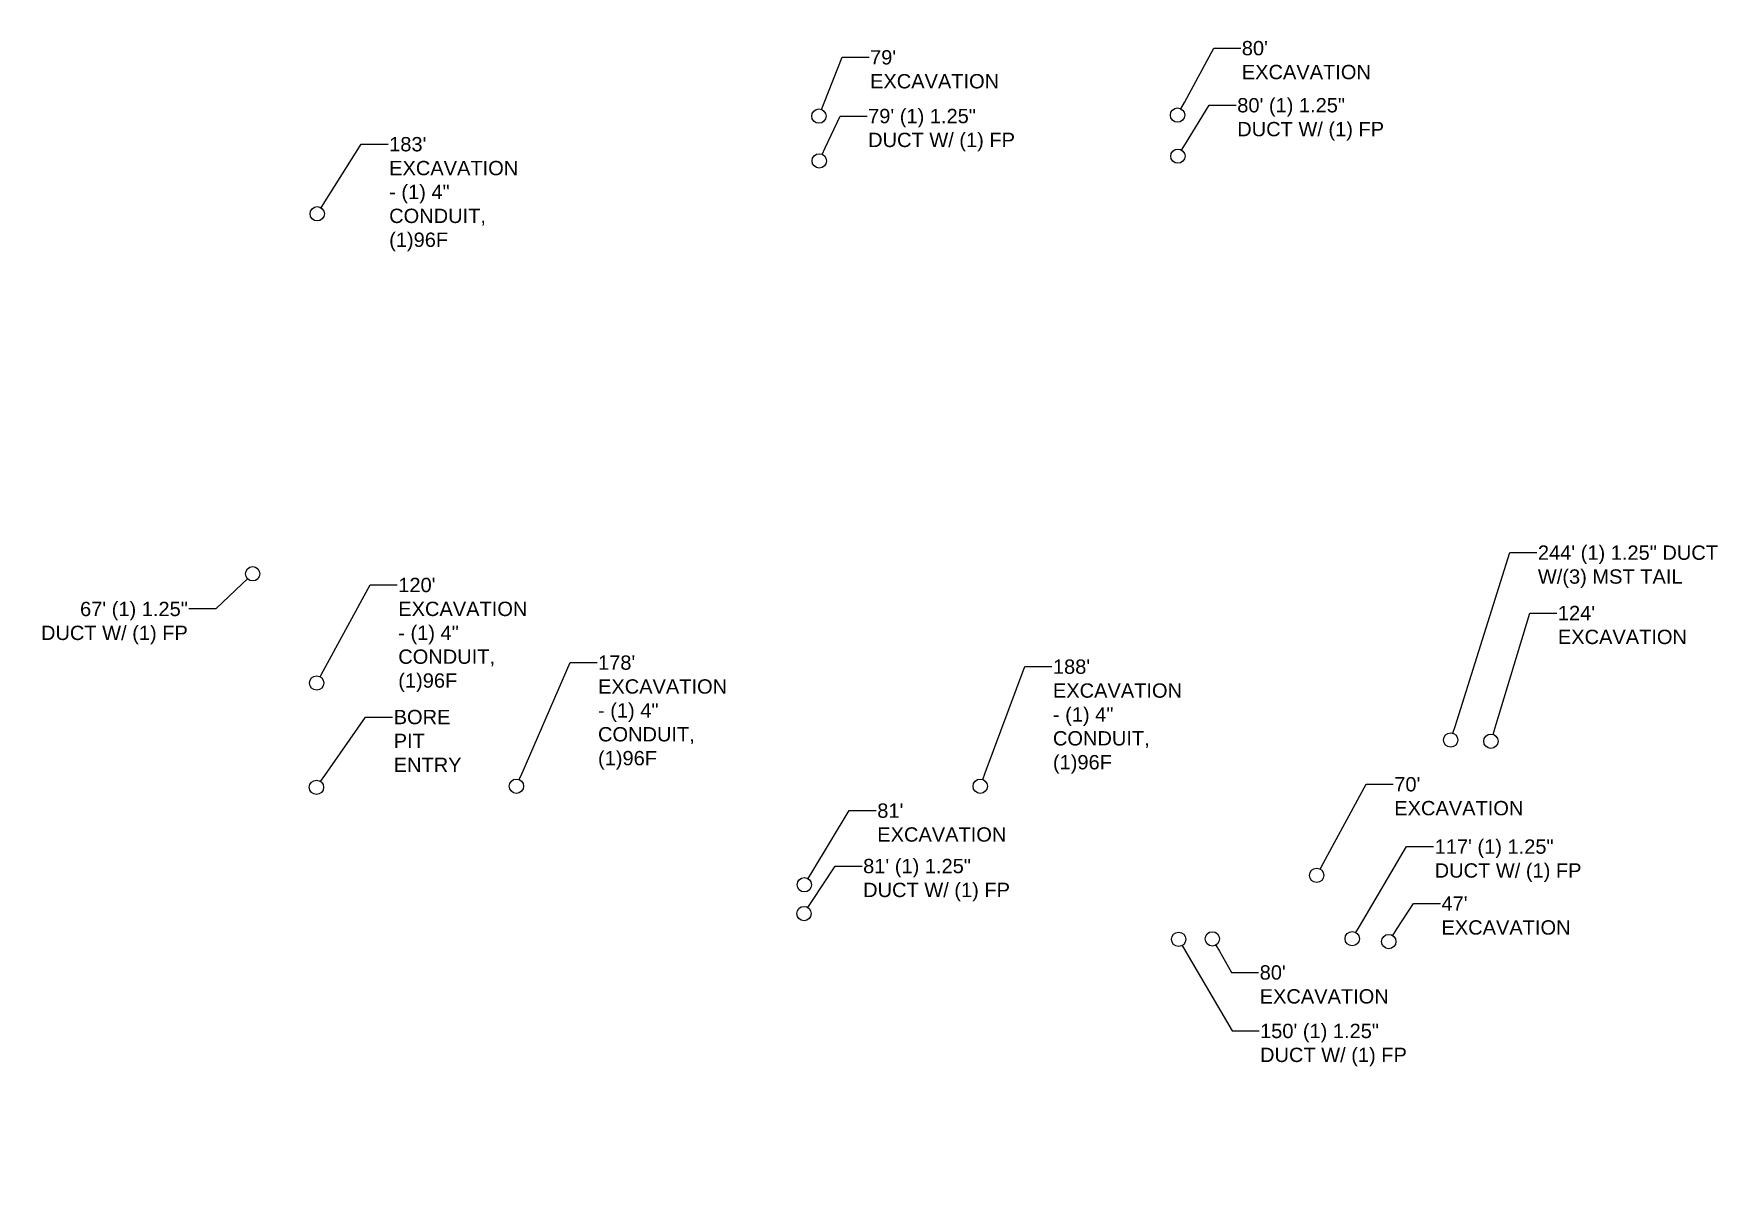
# Model space of a CAD drawing. Header units: millimetres. Extents: x -41032736 to 811436, y 699275 to 12282705.
# Drawn here: x -41032583 to -41031994, y 12280249 to 12280651 of the extents above; entities that cross this region are included whole.
import ezdxf
from ezdxf import colors
from ezdxf.entities.mleader import LeaderData, LeaderLine
from ezdxf.math import Vec2, Vec3

# ---------------------------------------------------------------- set-up
doc = ezdxf.new("R2010")
doc.units = ezdxf.units.MM
doc.header["$MEASUREMENT"] = 0
doc.layers.get('0').update_dxf_attribs({"linetype": 'CONTINUOUS'})
doc.layers.add('EXCAVATION', color=1, linetype='CONTINUOUS')
doc.styles.add('Legend', font='arial.ttf')

# ---------------------------------------------------------------- blocks, each defined once
blk = doc.blocks.new('_DotBlank')
at = {"color": 0, "linetype": 'ByBlock', "lineweight": -2}
blk.add_line((-0.5, 0), (-1, 0), dxfattribs=at)
blk.add_circle((0, 0), 0.5, dxfattribs=at)

msp = doc.modelspace()

# ---------------------------------------------------------------- leaders
at = {"layer": 'EXCAVATION', "color": 1, "lineweight": 9}
ml = msp.add_multileader_mtext('Standard', dxfattribs=at)
ml.set_content("79' \\PEXCAVATION ", color=1, style='Legend')
ml.set_leader_properties()
ml.set_arrow_properties(name='DOTBLANK')
ml.build(insert=Vec2(0, 0))
ml.multileader.update_dxf_attribs({"dogleg_length": 0.36, "arrow_head_size": 5})
ctx = ml.context
ctx.base_point, ctx.char_height, ctx.arrow_head_size, ctx.landing_gap_size, ctx.plane_origin = Vec3(-41032292.16, 12280642.78), 5, 5, 0.347, Vec3(-41032285.78, 12280587.81)
notes = []
notes.append((ctx, [(1, (1, 1, 0), (-41032301.59, 12280642.78), (1, 0), 9.42, [(0, [(-41032309.65, 12280622.25)], 0, [])])]))
ctx.mtext.insert, ctx.mtext.width, ctx.mtext.defined_height, ctx.mtext.flow_direction = Vec3(-41032291.82, 12280645.28), 35.783, 11.4, 5
ctx.mtext.has_bg_fill, ctx.mtext.bg_color, ctx.mtext.bg_scale_factor, ctx.mtext.bg_transparency, ctx.mtext.use_window_bg_color = 1, -1027028792, 1.5, 0, 1
ml = msp.add_multileader_mtext('Standard', dxfattribs=at)
ml.set_content("80' \\PEXCAVATION ", color=1, style='Legend')
ml.set_leader_properties()
ml.set_arrow_properties(name='DOTBLANK')
ml.build(insert=Vec2(0, 0))
ml.multileader.update_dxf_attribs({"dogleg_length": 0.36, "arrow_head_size": 5})
ctx = ml.context
ctx.base_point, ctx.char_height, ctx.arrow_head_size, ctx.landing_gap_size, ctx.plane_origin = Vec3(-41032162.52, 12280645.99), 5, 5, 0.347, Vec3(-41032160.73, 12280588.19)
notes.append((ctx, [(1, (1, 1, 0), (-41032171.94, 12280645.99), (1, 0), 9.42, [(0, [(-41032184.59, 12280622.63)], 0, [])])]))
ctx.mtext.insert, ctx.mtext.width, ctx.mtext.defined_height, ctx.mtext.flow_direction = Vec3(-41032162.17, 12280648.49), 35.783, 11.4, 5
ctx.mtext.has_bg_fill, ctx.mtext.bg_color, ctx.mtext.bg_scale_factor, ctx.mtext.bg_transparency, ctx.mtext.use_window_bg_color = 1, -1027028792, 1.5, 0, 1
ml = msp.add_multileader_mtext('Standard', dxfattribs=at)
ml.set_content('183\' \\PEXCAVATION - (1) 4" CONDUIT, (1)96F ', color=1, style='Legend')
ml.set_leader_properties()
ml.set_arrow_properties(name='DOTBLANK')
ml.build(insert=Vec2(0, 0))
ml.multileader.update_dxf_attribs({"dogleg_length": 0.36, "arrow_head_size": 5})
ctx = ml.context
ctx.base_point, ctx.char_height, ctx.arrow_head_size, ctx.landing_gap_size, ctx.plane_origin = Vec3(-41032459.88, 12280612.47), 5, 5, 0.347, Vec3(-41032452.93, 12280542.62)
notes.append((ctx, [(1, (1, 1, 0), (-41032469.3, 12280612.47), (1, 0), 9.42, [(0, [(-41032484.63, 12280588.18)], 0, [])])]))
ctx.mtext.insert, ctx.mtext.width, ctx.mtext.defined_height, ctx.mtext.flow_direction = Vec3(-41032459.53, 12280614.97), 41.6181, 7.78, 5
ctx.mtext.has_bg_fill, ctx.mtext.bg_color, ctx.mtext.bg_scale_factor, ctx.mtext.bg_transparency, ctx.mtext.use_window_bg_color = 1, -1027028792, 1.5, 0, 1
at = {"layer": 'EXCAVATION', "linetype": 'Continuous'}
ml = msp.add_multileader_mtext('Standard', dxfattribs=at)
ml.set_content('244\' (1) 1.25" DUCT\\PW/(3) {\\W1;MST TAIL}', color=256, style='Legend')
ml.set_leader_properties()
ml.set_arrow_properties(name='DOTBLANK')
ml.build(insert=Vec2(0, 0))
ml.multileader.update_dxf_attribs({"dogleg_length": 0.36, "arrow_head_size": 5})
ctx = ml.context
ctx.base_point, ctx.char_height, ctx.arrow_head_size, ctx.landing_gap_size, ctx.plane_origin = Vec3(-41032059.26, 12280469.94), 5, 5, 0.347, Vec3(-41032100.28, 12280294.71)
notes.append((ctx, [(0, (1, 1, 0), (-41032068.68, 12280469.94), (1, 0), 9.42, [(0, [(-41032089.31, 12280404.55)], 0, [])])]))
ctx.mtext.insert, ctx.mtext.width, ctx.mtext.flow_direction = Vec3(-41032058.91, 12280472.44), 0.00000000248, 5
ctx.mtext.has_bg_fill, ctx.mtext.bg_color, ctx.mtext.bg_scale_factor, ctx.mtext.bg_transparency, ctx.mtext.use_window_bg_color = 1, -1027028792, 1.5, 0, 1
ml = msp.add_multileader_mtext('Standard', dxfattribs=at)
ml.set_content('67\' (1) 1.25"\\PDUCT W/ (1) FP', color=256, style='Legend')
ml.set_leader_properties()
ml.set_arrow_properties(name='DOTBLANK')
ml.build(insert=Vec2(0, 0))
ml.multileader.update_dxf_attribs({"dogleg_length": 0.36, "arrow_head_size": 5})
ctx = ml.context
ctx.base_point, ctx.char_height, ctx.arrow_head_size, ctx.landing_gap_size, ctx.plane_origin = Vec3(-41032595.09, 12280450.28), 5, 5, 0.347, Vec3(-41032518.1, 12280352.71)
ctx.text_align_type = 2
notes.append((ctx, [(1, (1, 1, 0), (-41032519.97, 12280450.28), (-1, 0), 9.42, [(0, [(-41032507.13, 12280462.55)], 0, [])])]))
ctx.mtext.insert, ctx.mtext.width, ctx.mtext.alignment, ctx.mtext.flow_direction = Vec3(-41032529.74, 12280452.78), 0.00000000248, 3, 5
ctx.mtext.has_bg_fill, ctx.mtext.bg_color, ctx.mtext.bg_scale_factor, ctx.mtext.bg_transparency, ctx.mtext.use_window_bg_color = 1, -1027028792, 1.5, 0, 1
at = {"layer": 'EXCAVATION', "color": 1, "lineweight": 9}
ml = msp.add_multileader_mtext('Standard', dxfattribs=at)
ml.set_content('120\' \\PEXCAVATION - (1) 4" CONDUIT, (1)96F ', color=1, style='Legend')
ml.set_leader_properties()
ml.set_arrow_properties(name='DOTBLANK')
ml.build(insert=Vec2(0, 0))
ml.multileader.update_dxf_attribs({"dogleg_length": 0.36, "arrow_head_size": 5})
ctx = ml.context
ctx.base_point, ctx.char_height, ctx.arrow_head_size, ctx.landing_gap_size, ctx.plane_origin = Vec3(-41032456.7, 12280458.65), 5, 5, 0.347, Vec3(-41032453.11, 12280378.86)
notes.append((ctx, [(1, (1, 1, 0), (-41032466.12, 12280458.65), (1, 0), 9.42, [(0, [(-41032484.81, 12280424.43)], 0, [])])]))
ctx.mtext.insert, ctx.mtext.width, ctx.mtext.defined_height, ctx.mtext.flow_direction = Vec3(-41032456.35, 12280461.15), 40.5856, 8.65, 5
ctx.mtext.has_bg_fill, ctx.mtext.bg_color, ctx.mtext.bg_scale_factor, ctx.mtext.bg_transparency, ctx.mtext.use_window_bg_color = 1, -1027028792, 1.5, 0, 1
ml = msp.add_multileader_mtext('Standard', dxfattribs=at)
ml.set_content('188\' \\PEXCAVATION - (1) 4" CONDUIT, (1)96F ', color=1, style='Legend')
ml.set_leader_properties()
ml.set_arrow_properties(name='DOTBLANK')
ml.build(insert=Vec2(0, 0))
ml.multileader.update_dxf_attribs({"dogleg_length": 0.36, "arrow_head_size": 5})
ctx = ml.context
ctx.base_point, ctx.char_height, ctx.arrow_head_size, ctx.landing_gap_size, ctx.plane_origin = Vec3(-41032228.38, 12280430.15), 5, 5, 0.347, Vec3(-41032221.7, 12280342.85)
notes.append((ctx, [(1, (1, 1, 0), (-41032237.8, 12280430.15), (1, 0), 9.42, [(0, [(-41032253.4, 12280388.42)], 0, [])])]))
ctx.mtext.insert, ctx.mtext.width, ctx.mtext.defined_height, ctx.mtext.flow_direction = Vec3(-41032228.04, 12280432.65), 38.6758, 11.4, 5
ctx.mtext.has_bg_fill, ctx.mtext.bg_color, ctx.mtext.bg_scale_factor, ctx.mtext.bg_transparency, ctx.mtext.use_window_bg_color = 1, -1027028792, 1.5, 0, 1
ml = msp.add_multileader_mtext('Standard', dxfattribs=at)
ml.set_content("70' \\PEXCAVATION ", color=1, style='Legend')
ml.set_leader_properties()
ml.set_arrow_properties(name='DOTBLANK')
ml.build(insert=Vec2(0, 0))
ml.multileader.update_dxf_attribs({"dogleg_length": 0.36, "arrow_head_size": 5})
ctx = ml.context
ctx.base_point, ctx.char_height, ctx.arrow_head_size, ctx.landing_gap_size, ctx.plane_origin = Vec3(-41032109.35, 12280389.12), 5, 5, 0.347, Vec3(-41032121.42, 12280304.51)
notes.append((ctx, [(1, (1, 1, 0), (-41032118.77, 12280389.12), (1, 0), 9.42, [(0, [(-41032136.05, 12280357.33)], 0, [])])]))
ctx.mtext.insert, ctx.mtext.width, ctx.mtext.defined_height, ctx.mtext.flow_direction = Vec3(-41032109, 12280391.62), 35.783, 11.4, 5
ctx.mtext.has_bg_fill, ctx.mtext.bg_color, ctx.mtext.bg_scale_factor, ctx.mtext.bg_transparency, ctx.mtext.use_window_bg_color = 1, -1027028792, 1.5, 0, 1
for ctx, leaders in notes:
    for number, flags, end, landing, length, lines in leaders:
        leader = LeaderData()
        leader.index, (leader.has_last_leader_line, leader.has_dogleg_vector, leader.attachment_direction) = number, flags
        leader.last_leader_point, leader.dogleg_vector, leader.dogleg_length = Vec3(end), Vec3(landing), length
        for number, points, colour, breaks in lines:
            line = LeaderLine()
            line.index, line.vertices, line.color, line.breaks = number, Vec3.list(points), colors.encode_raw_color(colour), breaks
            leader.lines.append(line)
        ctx.leaders.append(leader)

# ---------------------------------------------------------------- next in the draw order: leaders
at = {"layer": 'EXCAVATION', "linetype": 'Continuous'}
ml = msp.add_multileader_mtext('Standard', dxfattribs=at)
ml.set_content('80\' (1) 1.25"\\PDUCT W/ (1) FP', color=256, style='Legend')
ml.set_leader_properties()
ml.set_arrow_properties(name='DOTBLANK')
ml.build(insert=Vec2(0, 0))
ml.multileader.update_dxf_attribs({"dogleg_length": 0.36, "arrow_head_size": 5})
ctx = ml.context
ctx.base_point, ctx.char_height, ctx.arrow_head_size, ctx.landing_gap_size, ctx.plane_origin = Vec3(-41032164.11, 12280626.07), 5, 5, 0.347, Vec3(-41032195.44, 12280498.45)
notes = []
notes.append((ctx, [(0, (1, 1, 0), (-41032173.53, 12280626.07), (1, 0), 9.42, [(0, [(-41032184.47, 12280608.29)], 0, [])])]))
ctx.mtext.insert, ctx.mtext.width, ctx.mtext.flow_direction = Vec3(-41032163.76, 12280628.57), 0.00000000248, 5
ctx.mtext.has_bg_fill, ctx.mtext.bg_color, ctx.mtext.bg_scale_factor, ctx.mtext.bg_transparency, ctx.mtext.use_window_bg_color = 1, -1027028792, 1.5, 0, 1
ml = msp.add_multileader_mtext('Standard', dxfattribs=at)
ml.set_content('79\' (1) 1.25"\\PDUCT W/ (1) FP', color=256, style='Legend')
ml.set_leader_properties()
ml.set_arrow_properties(name='DOTBLANK')
ml.build(insert=Vec2(0, 0))
ml.multileader.update_dxf_attribs({"dogleg_length": 0.36, "arrow_head_size": 5})
ctx = ml.context
ctx.base_point, ctx.char_height, ctx.arrow_head_size, ctx.landing_gap_size, ctx.plane_origin = Vec3(-41032292.83, 12280622.3), 5, 5, 0.347, Vec3(-41032320.49, 12280496.8)
notes.append((ctx, [(0, (1, 1, 0), (-41032302.26, 12280622.3), (1, 0), 9.42, [(0, [(-41032309.53, 12280606.64)], 0, [])])]))
ctx.mtext.insert, ctx.mtext.width, ctx.mtext.flow_direction = Vec3(-41032292.49, 12280624.8), 0.00000000248, 5
ctx.mtext.has_bg_fill, ctx.mtext.bg_color, ctx.mtext.bg_scale_factor, ctx.mtext.bg_transparency, ctx.mtext.use_window_bg_color = 1, -1027028792, 1.5, 0, 1
at = {"layer": 'EXCAVATION', "color": 1, "lineweight": 9}
ml = msp.add_multileader_mtext('Standard', dxfattribs=at)
ml.set_content("124' \\PEXCAVATION ", color=1, style='Legend')
ml.set_leader_properties()
ml.set_arrow_properties(name='DOTBLANK')
ml.build(insert=Vec2(0, 0))
ml.multileader.update_dxf_attribs({"dogleg_length": 0.36, "arrow_head_size": 5})
ctx = ml.context
ctx.base_point, ctx.char_height, ctx.arrow_head_size, ctx.landing_gap_size, ctx.plane_origin = Vec3(-41032052.28, 12280448.87), 5, 5, 0.347, Vec3(-41032060.65, 12280351.3)
notes.append((ctx, [(1, (1, 1, 0), (-41032061.71, 12280448.87), (1, 0), 9.42, [(0, [(-41032075.29, 12280404.12)], 0, [])])]))
ctx.mtext.insert, ctx.mtext.width, ctx.mtext.defined_height, ctx.mtext.flow_direction = Vec3(-41032051.94, 12280451.37), 35.783, 11.4, 5
ctx.mtext.has_bg_fill, ctx.mtext.bg_color, ctx.mtext.bg_scale_factor, ctx.mtext.bg_transparency, ctx.mtext.use_window_bg_color = 1, -1027028792, 1.5, 0, 1
ml = msp.add_multileader_mtext('Standard', dxfattribs=at)
ml.set_content('178\' \\PEXCAVATION - (1) 4" CONDUIT, (1)96F ', color=1, style='Legend')
ml.set_leader_properties()
ml.set_arrow_properties(name='DOTBLANK')
ml.build(insert=Vec2(0, 0))
ml.multileader.update_dxf_attribs({"dogleg_length": 0.36, "arrow_head_size": 5})
ctx = ml.context
ctx.base_point, ctx.char_height, ctx.arrow_head_size, ctx.landing_gap_size, ctx.plane_origin = Vec3(-41032387.03, 12280431.57), 5, 5, 0.347, Vec3(-41032383.45, 12280342.87)
notes.append((ctx, [(1, (1, 1, 0), (-41032396.46, 12280431.57), (1, 0), 9.42, [(0, [(-41032415.15, 12280388.44)], 0, [])])]))
ctx.mtext.insert, ctx.mtext.width, ctx.mtext.defined_height, ctx.mtext.flow_direction = Vec3(-41032386.69, 12280434.07), 38.6758, 11.4, 5
ctx.mtext.has_bg_fill, ctx.mtext.bg_color, ctx.mtext.bg_scale_factor, ctx.mtext.bg_transparency, ctx.mtext.use_window_bg_color = 1, -1027028792, 1.5, 0, 1
at = {"layer": 'EXCAVATION', "color": 7, "lineweight": 9}
ml = msp.add_multileader_mtext('Standard', dxfattribs=at)
ml.set_content('BORE PIT ENTRY ', color=7, style='Legend')
ml.set_leader_properties()
ml.set_arrow_properties(name='DOTBLANK')
ml.build(insert=Vec2(0, 0))
ml.multileader.update_dxf_attribs({"dogleg_length": 0.36, "arrow_head_size": 5})
ctx = ml.context
ctx.base_point, ctx.char_height, ctx.arrow_head_size, ctx.landing_gap_size, ctx.plane_origin = Vec3(-41032458.31, 12280412.57), 5, 5, 0.347, Vec3(-41032470.24, 12280335.22)
notes.append((ctx, [(1, (1, 1, 0), (-41032467.73, 12280412.57), (1, 0), 9.42, [(0, [(-41032484.88, 12280388.04)], 0, [])])]))
ctx.mtext.insert, ctx.mtext.width, ctx.mtext.defined_height, ctx.mtext.flow_direction = Vec3(-41032457.96, 12280415.07), 22.8053, 11.4, 5
ctx.mtext.has_bg_fill, ctx.mtext.bg_color, ctx.mtext.bg_scale_factor, ctx.mtext.bg_transparency, ctx.mtext.use_window_bg_color = 1, -1027028792, 1.5, 0, 1
at = {"layer": 'EXCAVATION', "color": 1, "lineweight": 9}
ml = msp.add_multileader_mtext('Standard', dxfattribs=at)
ml.set_content("81' \\PEXCAVATION ", color=1, style='Legend')
ml.set_leader_properties()
ml.set_arrow_properties(name='DOTBLANK')
ml.build(insert=Vec2(0, 0))
ml.multileader.update_dxf_attribs({"dogleg_length": 0.36, "arrow_head_size": 5})
ctx = ml.context
ctx.base_point, ctx.char_height, ctx.arrow_head_size, ctx.landing_gap_size, ctx.plane_origin = Vec3(-41032289.64, 12280379.92), 5, 5, 0.347, Vec3(-41032300.08, 12280301.24)
notes.append((ctx, [(1, (1, 1, 0), (-41032299.07, 12280379.92), (1, 0), 9.42, [(0, [(-41032314.72, 12280354.05)], 0, [])])]))
ctx.mtext.insert, ctx.mtext.width, ctx.mtext.defined_height, ctx.mtext.flow_direction = Vec3(-41032289.3, 12280382.42), 35.783, 11.4, 5
ctx.mtext.has_bg_fill, ctx.mtext.bg_color, ctx.mtext.bg_scale_factor, ctx.mtext.bg_transparency, ctx.mtext.use_window_bg_color = 1, -1027028792, 1.5, 0, 1
ml = msp.add_multileader_mtext('Standard', dxfattribs=at)
ml.set_content("47' \\PEXCAVATION ", color=1, style='Legend')
ml.set_leader_properties()
ml.set_arrow_properties(name='DOTBLANK')
ml.build(insert=Vec2(0, 0))
ml.multileader.update_dxf_attribs({"dogleg_length": 0.36, "arrow_head_size": 5})
ctx = ml.context
ctx.base_point, ctx.char_height, ctx.arrow_head_size, ctx.landing_gap_size, ctx.plane_origin = Vec3(-41032092.88, 12280347.48), 5, 5, 0.347, Vec3(-41032096.27, 12280281.39)
notes.append((ctx, [(1, (1, 1, 0), (-41032102.31, 12280347.48), (1, 0), 9.42, [(0, [(-41032110.91, 12280334.21)], 0, [])])]))
ctx.mtext.insert, ctx.mtext.width, ctx.mtext.defined_height, ctx.mtext.flow_direction = Vec3(-41032092.54, 12280349.98), 35.783, 11.4, 5
ctx.mtext.has_bg_fill, ctx.mtext.bg_color, ctx.mtext.bg_scale_factor, ctx.mtext.bg_transparency, ctx.mtext.use_window_bg_color = 1, -1027028792, 1.5, 0, 1
for ctx, leaders in notes:
    for number, flags, end, landing, length, lines in leaders:
        leader = LeaderData()
        leader.index, (leader.has_last_leader_line, leader.has_dogleg_vector, leader.attachment_direction) = number, flags
        leader.last_leader_point, leader.dogleg_vector, leader.dogleg_length = Vec3(end), Vec3(landing), length
        for number, points, colour, breaks in lines:
            line = LeaderLine()
            line.index, line.vertices, line.color, line.breaks = number, Vec3.list(points), colors.encode_raw_color(colour), breaks
            leader.lines.append(line)
        ctx.leaders.append(leader)

# ---------------------------------------------------------------- next in the draw order: leaders
at = {"layer": 'EXCAVATION', "linetype": 'Continuous'}
ml = msp.add_multileader_mtext('Standard', dxfattribs=at)
ml.set_content('81\' (1) 1.25"\\PDUCT W/ (1) FP', color=256, style='Legend')
ml.set_leader_properties()
ml.set_arrow_properties(name='DOTBLANK')
ml.build(insert=Vec2(0, 0))
ml.multileader.update_dxf_attribs({"dogleg_length": 0.36, "arrow_head_size": 5})
ctx = ml.context
ctx.base_point, ctx.char_height, ctx.arrow_head_size, ctx.landing_gap_size, ctx.plane_origin = Vec3(-41032294.57, 12280360.58), 5, 5, 0.347, Vec3(-41032325.8, 12280234.14)
notes = []
notes.append((ctx, [(0, (1, 1, 0), (-41032304, 12280360.58), (1, 0), 9.42, [(0, [(-41032314.84, 12280343.98)], 0, [])])]))
ctx.mtext.insert, ctx.mtext.width, ctx.mtext.flow_direction = Vec3(-41032294.23, 12280363.08), 0.00000000248, 5
ctx.mtext.has_bg_fill, ctx.mtext.bg_color, ctx.mtext.bg_scale_factor, ctx.mtext.bg_transparency, ctx.mtext.use_window_bg_color = 1, -1027028792, 1.5, 0, 1
ml = msp.add_multileader_mtext('Standard', dxfattribs=at)
ml.set_content('150\' (1) 1.25"\\PDUCT W/ (1) FP', color=256, style='Legend')
ml.set_leader_properties()
ml.set_arrow_properties(name='DOTBLANK')
ml.build(insert=Vec2(0, 0))
ml.multileader.update_dxf_attribs({"dogleg_length": 0.36, "arrow_head_size": 5})
ctx = ml.context
ctx.base_point, ctx.char_height, ctx.arrow_head_size, ctx.landing_gap_size, ctx.plane_origin = Vec3(-41032156.15, 12280303.02), 5, 5, 0.347, Vec3(-41032195.13, 12280225.16)
notes.append((ctx, [(0, (1, 1, 0), (-41032165.58, 12280303.02), (1, 0), 9.42, [(0, [(-41032184.17, 12280335)], 0, [])])]))
ctx.mtext.insert, ctx.mtext.width, ctx.mtext.flow_direction = Vec3(-41032155.81, 12280305.52), 0.00000000248, 5
ctx.mtext.has_bg_fill, ctx.mtext.bg_color, ctx.mtext.bg_scale_factor, ctx.mtext.bg_transparency, ctx.mtext.use_window_bg_color = 1, -1027028792, 1.5, 0, 1
for ctx, leaders in notes:
    for number, flags, end, landing, length, lines in leaders:
        leader = LeaderData()
        leader.index, (leader.has_last_leader_line, leader.has_dogleg_vector, leader.attachment_direction) = number, flags
        leader.last_leader_point, leader.dogleg_vector, leader.dogleg_length = Vec3(end), Vec3(landing), length
        for number, points, colour, breaks in lines:
            line = LeaderLine()
            line.index, line.vertices, line.color, line.breaks = number, Vec3.list(points), colors.encode_raw_color(colour), breaks
            leader.lines.append(line)
        ctx.leaders.append(leader)

# ---------------------------------------------------------------- next in the draw order: leaders
at = {"layer": 'EXCAVATION', "color": 1, "lineweight": 9}
ml = msp.add_multileader_mtext('Standard', dxfattribs=at)
ml.set_content("80' \\PEXCAVATION ", color=1, style='Legend')
ml.set_leader_properties()
ml.set_arrow_properties(name='DOTBLANK')
ml.build(insert=Vec2(0, 0))
ml.multileader.update_dxf_attribs({"dogleg_length": 0.36, "arrow_head_size": 5})
ctx = ml.context
ctx.base_point, ctx.char_height, ctx.arrow_head_size, ctx.landing_gap_size, ctx.plane_origin = Vec3(-41032156.29, 12280323.44), 5, 5, 0.347, Vec3(-41032160.67, 12280282.14)
notes = []
notes.append((ctx, [(1, (1, 1, 0), (-41032165.71, 12280323.44), (1, 0), 9.42, [(0, [(-41032172.43, 12280335.16)], 0, [])])]))
ctx.mtext.insert, ctx.mtext.width, ctx.mtext.defined_height, ctx.mtext.flow_direction = Vec3(-41032155.94, 12280325.94), 35.783, 11.4, 5
ctx.mtext.has_bg_fill, ctx.mtext.bg_color, ctx.mtext.bg_scale_factor, ctx.mtext.bg_transparency, ctx.mtext.use_window_bg_color = 1, -1027028792, 1.5, 0, 1
for ctx, leaders in notes:
    for number, flags, end, landing, length, lines in leaders:
        leader = LeaderData()
        leader.index, (leader.has_last_leader_line, leader.has_dogleg_vector, leader.attachment_direction) = number, flags
        leader.last_leader_point, leader.dogleg_vector, leader.dogleg_length = Vec3(end), Vec3(landing), length
        for number, points, colour, breaks in lines:
            line = LeaderLine()
            line.index, line.vertices, line.color, line.breaks = number, Vec3.list(points), colors.encode_raw_color(colour), breaks
            leader.lines.append(line)
        ctx.leaders.append(leader)

# ---------------------------------------------------------------- next in the draw order: leaders
at = {"layer": 'EXCAVATION', "linetype": 'Continuous'}
ml = msp.add_multileader_mtext('Standard', dxfattribs=at)
ml.set_content('117\' (1) 1.25"\\PDUCT W/ (1) FP', color=256, style='Legend')
ml.set_leader_properties()
ml.set_arrow_properties(name='DOTBLANK')
ml.build(insert=Vec2(0, 0))
ml.multileader.update_dxf_attribs({"dogleg_length": 0.36, "arrow_head_size": 5})
ctx = ml.context
ctx.base_point, ctx.char_height, ctx.arrow_head_size, ctx.landing_gap_size, ctx.plane_origin = Vec3(-41032095.26, 12280367.36), 5, 5, 0.347, Vec3(-41032134.62, 12280225.38)
notes = []
notes.append((ctx, [(0, (1, 1, 0), (-41032104.68, 12280367.36), (1, 0), 9.42, [(0, [(-41032123.65, 12280335.22)], 0, [])])]))
ctx.mtext.insert, ctx.mtext.width, ctx.mtext.flow_direction = Vec3(-41032094.91, 12280369.86), 0.00000000248, 5
ctx.mtext.has_bg_fill, ctx.mtext.bg_color, ctx.mtext.bg_scale_factor, ctx.mtext.bg_transparency, ctx.mtext.use_window_bg_color = 1, -1027028792, 1.5, 0, 1
for ctx, leaders in notes:
    for number, flags, end, landing, length, lines in leaders:
        leader = LeaderData()
        leader.index, (leader.has_last_leader_line, leader.has_dogleg_vector, leader.attachment_direction) = number, flags
        leader.last_leader_point, leader.dogleg_vector, leader.dogleg_length = Vec3(end), Vec3(landing), length
        for number, points, colour, breaks in lines:
            line = LeaderLine()
            line.index, line.vertices, line.color, line.breaks = number, Vec3.list(points), colors.encode_raw_color(colour), breaks
            leader.lines.append(line)
        ctx.leaders.append(leader)

doc.saveas('drawing.dxf')
